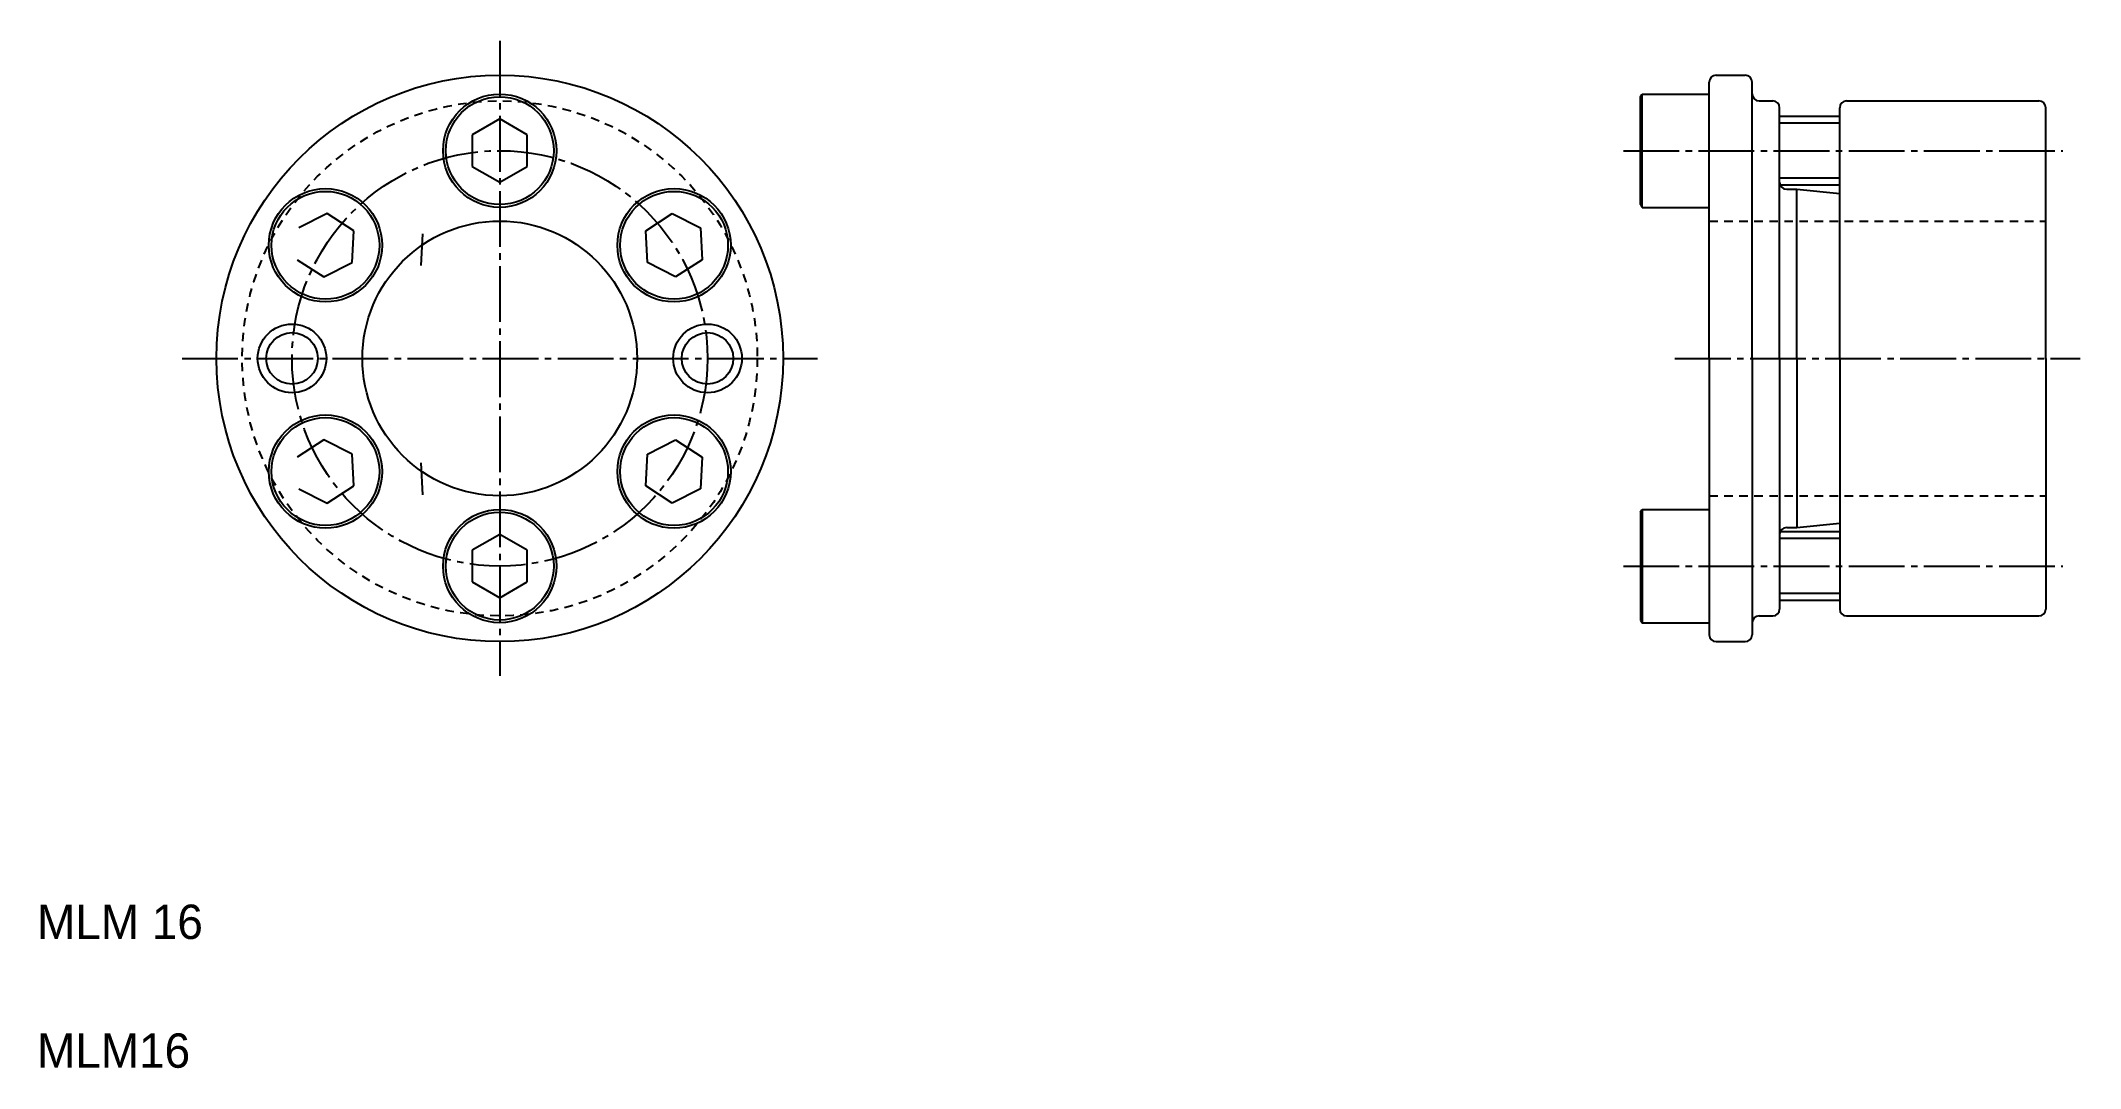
# Model space of a CAD drawing. Extents: x 5 to 124, y 5 to 65.
import ezdxf

# ---------------------------------------------------------------- set-up
doc = ezdxf.new("R2010")
doc.units = 0
doc.header["$LTSCALE"] = 0.25
doc.linetypes.add('CENTER', pattern=[17.5, 13, -1.5, 1.5, -1.5])
doc.linetypes.add('DASHED', pattern=[3.5, 2, -1.5])
doc.layers.get('0').update_dxf_attribs({"linetype": 'CONTINUOUS'})
doc.layers.add('CENTER', color=1, linetype='CENTER')

msp = doc.modelspace()

# ---------------------------------------------------------------- linework, layer by layer
for p, q in [((102.39, 46.32), (102.39, 62.42)), ((102.79, 62.82), (104.49, 62.82)), ((104.89, 46.32), (104.89, 62.42)), ((98.39, 61.56), (98.49, 61.72)), ((98.39, 55.28), (98.39, 61.56)), ((98.49, 55.12), (98.49, 61.72)), ((98.49, 61.72), (102.39, 61.72)), ((102.39, 55.12), (102.39, 61.72)), ((105.3, 61.32), (106.09, 61.32)), ((106.49, 46.32), (106.49, 60.92)), ((109.99, 46.32), (109.99, 60.92)), ((110.39, 61.32), (121.59, 61.32)), ((121.99, 46.32), (121.99, 60.92)), ((31.95, 60.27), (30.35, 59.35)), ((33.55, 59.35), (31.95, 60.27)), ((32.75, 59.81), (32.75, 59.81)), ((33.15, 59.58), (33.15, 59.58)), ((102.39, 56.42), (102.39, 60.42)), ((109.99, 60.42), (106.49, 60.42)), ((30.35, 59.35), (30.35, 57.5)), ((33.55, 57.5), (33.55, 59.35)), ((30.35, 57.5), (31.95, 56.58)), ((31.95, 56.58), (33.55, 57.5)), ((109.99, 56.42), (106.53, 56.42)), ((106.9, 56.17), (107.49, 56.17)), ((107.49, 46.32), (107.49, 56.17)), ((107.49, 56.17), (109.99, 55.92)), ((21.9, 54.76), (20.25, 53.92)), ((23.45, 53.75), (21.9, 54.76)), ((40.45, 53.75), (42, 54.76)), ((42, 54.76), (43.65, 53.92)), ((98.39, 55.28), (98.49, 55.12)), ((98.49, 55.12), (102.39, 55.12)), ((23.35, 51.91), (23.45, 53.75)), ((27.45, 53.58), (27.35, 51.73)), ((40.55, 51.91), (40.45, 53.75)), ((43.65, 53.92), (43.74, 52.07)), ((20.15, 52.07), (21.7, 51.07)), ((21.7, 51.07), (23.35, 51.91)), ((42.19, 51.07), (40.55, 51.91)), ((43.74, 52.07), (42.19, 51.07)), ((102.39, 46.32), (102.39, 30.22)), ((104.89, 46.32), (104.89, 30.22)), ((106.49, 46.32), (106.49, 31.72)), ((107.49, 46.32), (107.49, 36.47)), ((109.99, 46.32), (109.99, 31.72)), ((121.99, 46.32), (121.99, 31.72)), ((21.7, 41.58), (20.15, 40.57)), ((23.35, 40.74), (21.7, 41.58)), ((40.55, 40.74), (42.19, 41.58)), ((42.19, 41.58), (43.74, 40.57)), ((23.45, 38.89), (23.35, 40.74)), ((40.45, 38.89), (40.55, 40.74)), ((43.74, 40.57), (43.65, 38.73)), ((27.35, 40.23), (27.45, 38.38)), ((20.25, 38.73), (21.9, 37.89)), ((21.9, 37.89), (23.45, 38.89)), ((42, 37.89), (40.45, 38.89)), ((43.65, 38.73), (42, 37.89)), ((98.39, 37.36), (98.49, 37.52)), ((98.39, 37.36), (98.39, 31.08)), ((98.49, 37.52), (98.49, 30.92)), ((98.49, 37.52), (102.39, 37.52)), ((102.39, 37.52), (102.39, 30.92)), ((31.95, 36.07), (30.35, 35.15)), ((33.55, 35.15), (31.95, 36.07)), ((102.39, 36.22), (102.39, 32.22)), ((109.99, 36.22), (106.53, 36.22)), ((106.9, 36.47), (107.49, 36.47)), ((107.49, 36.47), (109.99, 36.72)), ((30.35, 35.15), (30.35, 33.3)), ((33.55, 33.3), (33.55, 35.15)), ((30.35, 33.3), (31.95, 32.38)), ((31.95, 32.38), (33.55, 33.3)), ((109.99, 32.22), (106.49, 32.22)), ((98.39, 31.08), (98.49, 30.92)), ((98.49, 30.92), (102.39, 30.92)), ((105.3, 31.32), (106.09, 31.32)), ((110.39, 31.32), (121.59, 31.32)), ((102.79, 29.82), (104.49, 29.82))]:
    msp.add_line(p, q)
at = {"color": 3}
for p, q in [((109.99, 60.02), (106.49, 60.02)), ((109.99, 56.82), (106.49, 56.82)), ((109.99, 35.82), (106.49, 35.82)), ((109.99, 32.62), (106.49, 32.62))]:
    msp.add_line(p, q, dxfattribs=at)
at = {"color": 3, "linetype": 'DASHED'}
for p, q in [((102.39, 54.32), (121.99, 54.32)), ((102.39, 38.32), (121.99, 38.32))]:
    msp.add_line(p, q, dxfattribs=at)
for centre, radius in [((31.95, 46.32), 16.5), ((31.95, 58.42), 3.3), ((31.95, 58.42), 3.14), ((21.8, 52.91), 3.3), ((21.8, 52.91), 3.14), ((42.1, 52.91), 3.3), ((42.1, 52.91), 3.14), ((31.95, 46.32), 8), ((19.85, 46.32), 1.5), ((44.05, 46.32), 1.5), ((21.8, 39.73), 3.3), ((21.8, 39.73), 3.14), ((42.1, 39.73), 3.3), ((42.1, 39.73), 3.14), ((31.95, 34.22), 3.3), ((31.95, 34.22), 3.14)]:
    msp.add_circle(centre, radius)
msp.add_circle((31.95, 46.32), 15, dxfattribs=at)
at = {"color": 3}
for centre in [(19.85, 46.32), (44.05, 46.32)]:
    msp.add_circle(centre, 2, dxfattribs=at)
for centre, radius, start, end in [((102.79, 62.42), 0.4, 90, 180), ((104.49, 62.42), 0.4, 0, 90), ((105.3, 61.73), 0.41, 180.001, 270), ((106.09, 60.92), 0.4, 0, 90), ((110.39, 60.92), 0.4, 90, 180), ((121.59, 60.92), 0.4, 0, 90), ((106.9, 56.58), 0.41, 180, 270), ((106.9, 36.06), 0.41, 90, 180), ((105.3, 30.91), 0.41, 90, 179.999), ((106.09, 31.72), 0.4, 270, 0), ((110.39, 31.72), 0.4, 180, 270), ((121.59, 31.72), 0.4, 270, 0), ((102.79, 30.22), 0.4, 180, 270), ((104.49, 30.22), 0.4, 270, 0)]:
    msp.add_arc(centre, radius, start, end)
at = {"layer": 'CENTER', "color": 1, "linetype": 'CENTER'}
for p, q in [((31.95, 64.82), (31.95, 27.82)), ((97.39, 58.42), (122.99, 58.42)), ((13.45, 46.32), (50.45, 46.32)), ((100.39, 46.32), (123.99, 46.32)), ((97.39, 34.22), (122.99, 34.22))]:
    msp.add_line(p, q, dxfattribs=at)
msp.add_circle((31.95, 46.32), 12.1, dxfattribs=at)

# ---------------------------------------------------------------- texts
for s, p in [('MLM 16', (5, 12.5)), ('MLM16', (5, 5))]:
    msp.add_text(s, height=2).set_placement(p)

doc.saveas('drawing.dxf')
